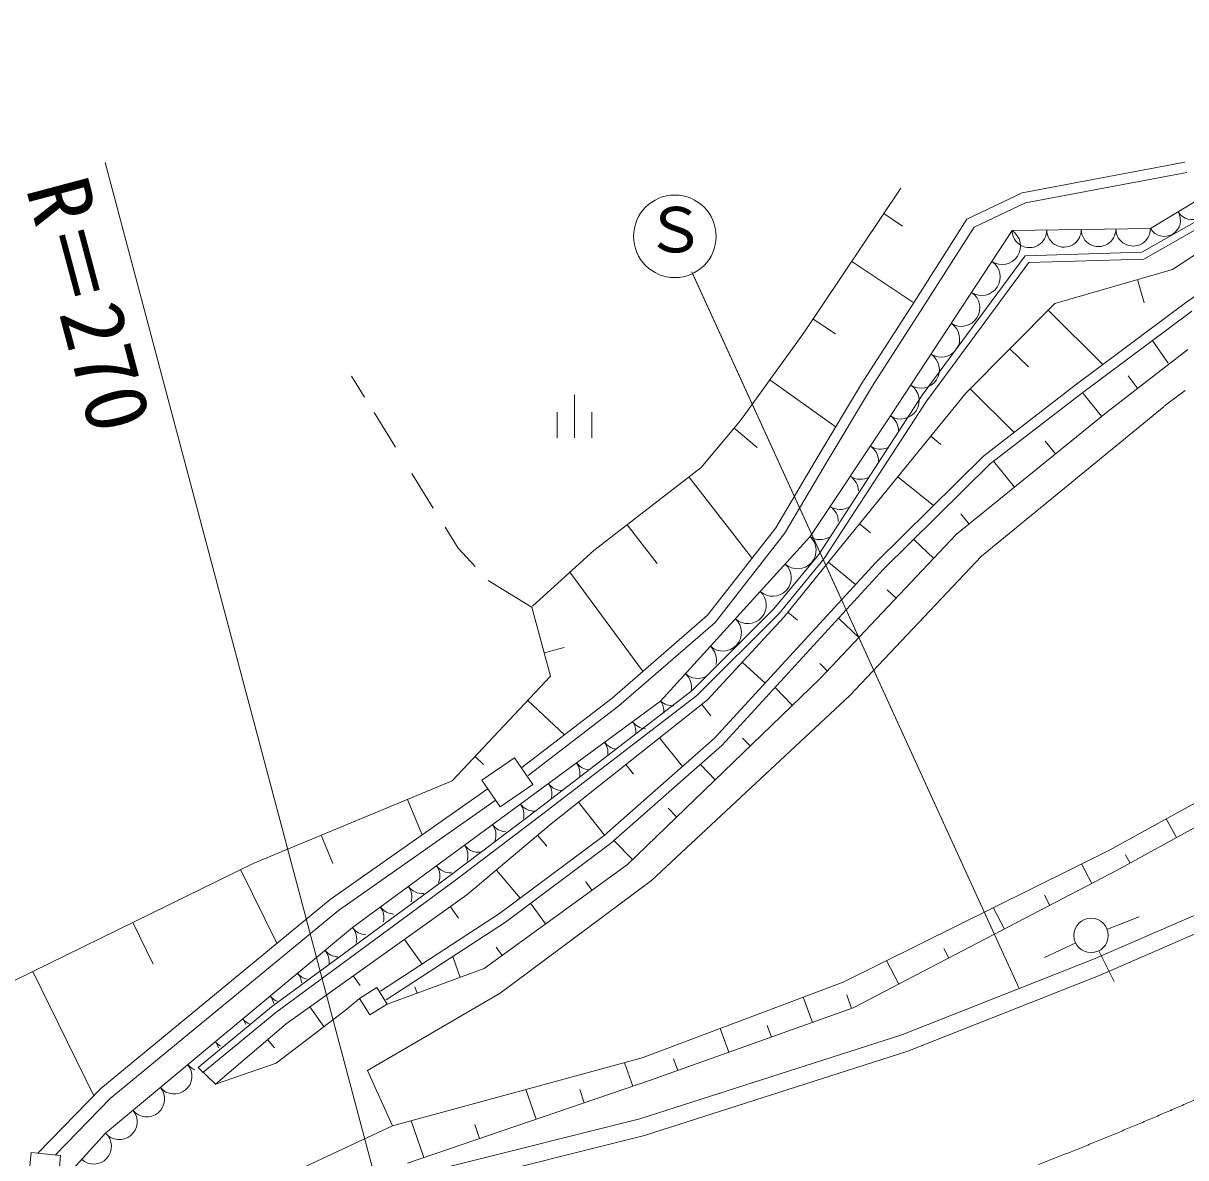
# Model space of a CAD drawing. Units: millimetres, scale not verified. Extents: x 40000 to 680000, y 20000 to 380000.
# Drawn here: x 177554 to 211339, y 264062 to 297039 of the extents above; entities that cross this region are included whole.
import ezdxf
from ezdxf.enums import TextEntityAlignment as Align

# ---------------------------------------------------------------- set-up
doc = ezdxf.new("R2010")
doc.units = ezdxf.units.MM
doc.header["$LTSCALE"] = 1000
doc.linetypes.add('CHAIN', pattern=[18.5, 12, -1.5, 3.5, -1.5])
for name, color, linetype, lineweight in [('M-BGD', 7, 'Continuous', 13), ('M-BMK', 2, 'CHAIN', 13), ('M-STR-HTXT', 7, 'Continuous', 13), ('M-STR-STRC', 7, 'Continuous', 13)]:
    doc.layers.add(name, color=color, linetype=linetype, lineweight=lineweight)
doc.styles.add('ＭＳ ゴシック', font='')
doc.styles.get('ＭＳ ゴシック').set_extended_font_data('MS Gothic')

msp = doc.modelspace()

# ---------------------------------------------------------------- linework, layer by layer
at = {"layer": 'M-BGD'}
for p, q in [((211336, 288915), (222838, 297039)), ((210311, 291070), (215952, 294504)), ((210063, 290384), (216251, 293912)), ((210119, 290186), (216367, 293749)), ((210957, 289882), (216783, 293710)), ((206584, 292111), (211314, 292999)), ((206677, 291823), (211369, 292704)), ((203058, 292250), (200243, 288039)), ((204981, 291349), (206584, 292111)), ((205188, 291115), (206677, 291823)), ((203110, 291140), (202562, 291507)), ((203449, 288935), (204981, 291349)), ((202759, 285624), (206292, 291010)), ((203702, 288774), (205188, 291115)), ((206292, 291010), (210311, 291070)), ((203678, 286226), (206672, 290279)), ((206672, 290279), (210063, 290384)), ((240490, 290316), (209108, 272997)), ((240490, 290316), (209108, 272997)), ((203409, 288930), (201632, 290117)), ((203839, 286107), (206775, 290082)), ((206775, 290082), (210119, 290186)), ((207530, 288893), (210957, 289882)), ((240970, 289901), (209366, 272428)), ((240970, 289901), (209366, 272428)), ((210133, 288917), (209939, 289588)), ((201981, 286661), (203449, 288935)), ((204951, 286287), (207530, 288893)), ((208166, 286547), (211336, 288915)), ((202233, 286498), (203702, 288774)), ((208934, 287121), (207338, 288699)), ((208345, 286306), (211512, 288673)), ((201158, 288009), (200512, 288441)), ((200243, 288039), (198399, 285488)), ((206765, 287051), (206231, 287580)), ((209039, 285724), (211399, 287557)), ((210831, 287154), (210364, 287828)), ((187473, 286171), (187096, 286778)), ((201177, 285296), (199256, 286673)), ((200569, 284307), (201976, 286652)), ((200569, 284307), (201976, 286652)), ((205467, 284468), (208162, 286544)), ((205467, 284468), (208162, 286544)), ((209923, 286441), (209665, 286795)), ((193574, 286238), (193574, 284988)), ((203678, 286226), (200674, 281599)), ((203678, 286226), (200674, 281599)), ((200827, 284154), (202233, 286498)), ((200827, 284154), (202233, 286498)), ((204951, 286287), (201143, 281602)), ((204951, 286287), (201143, 281602)), ((206349, 285148), (205073, 286410)), ((205665, 284242), (208345, 286306)), ((205665, 284242), (208345, 286306)), ((208890, 285615), (208355, 286280)), ((210725, 285918), (211326, 286361)), ((203845, 286117), (200835, 281481)), ((203845, 286117), (200835, 281481)), ((210715, 285897), (205403, 281552)), ((210715, 285897), (205403, 281552)), ((188376, 284714), (187749, 285726)), ((193074, 285738), (193074, 284988)), ((194074, 284988), (194074, 285738)), ((198399, 285488), (197252, 284126)), ((200422, 282117), (202759, 285624)), ((200422, 282117), (202759, 285624)), ((209031, 285722), (204681, 282184)), ((209031, 285722), (204681, 282184)), ((198882, 284704), (198213, 285267)), ((204221, 284799), (203932, 285033)), ((204221, 284799), (203932, 285033)), ((207257, 284889), (207556, 284522)), ((207257, 284889), (207556, 284522)), ((199429, 282376), (200569, 284307)), ((199429, 282376), (200569, 284307)), ((199678, 282206), (200827, 284154)), ((199678, 282206), (200827, 284154)), ((202333, 281369), (205467, 284468)), ((202333, 281369), (205467, 284468)), ((202549, 281160), (205665, 284242)), ((202549, 281160), (205665, 284242)), ((205748, 284306), (206362, 283551)), ((205748, 284306), (206362, 283551)), ((189471, 282948), (188847, 283955)), ((197252, 284126), (194133, 281714)), ((198719, 281510), (196899, 283853)), ((204004, 283021), (202976, 283857)), ((204004, 283021), (202976, 283857)), ((195974, 281335), (195102, 282463)), ((202178, 282228), (201861, 282486)), ((202178, 282228), (201861, 282486)), ((204805, 282777), (205046, 282480)), ((204805, 282777), (205046, 282480)), ((190192, 281785), (189816, 282391)), ((196076, 277336), (200422, 282117)), ((196076, 277336), (200422, 282117)), ((197444, 279829), (199429, 282376)), ((197444, 279829), (199429, 282376)), ((197662, 279622), (199678, 282206)), ((197662, 279622), (199678, 282206)), ((204681, 282184), (200700, 277985)), ((204681, 282184), (200700, 277985)), ((190691, 281247), (190192, 281785)), ((203435, 282037), (204018, 281484)), ((203435, 282037), (204018, 281484)), ((194133, 281714), (192351, 280093)), ((200674, 281599), (199372, 280018)), ((200674, 281599), (199372, 280018)), ((200835, 281481), (199520, 279883)), ((200835, 281481), (199520, 279883)), ((201143, 281602), (199670, 279790)), ((201143, 281602), (199670, 279790)), ((205403, 281552), (201576, 277497)), ((205403, 281552), (201576, 277497)), ((197642, 276256), (202333, 281369)), ((197642, 276256), (202333, 281369)), ((197852, 276042), (202549, 281160)), ((197852, 276042), (202549, 281160)), ((201745, 280727), (200954, 281370)), ((201745, 280727), (200954, 281370)), ((192341, 280053), (191063, 280845)), ((195549, 278220), (193439, 281087)), ((202660, 280572), (202920, 280326)), ((202660, 280572), (202920, 280326)), ((192339, 280067), (192874, 278058)), ((192339, 280067), (192874, 278058)), ((194671, 277426), (197444, 279829)), ((194671, 277426), (197444, 279829)), ((199372, 280018), (196994, 277646)), ((199372, 280018), (196994, 277646)), ((199520, 279883), (197126, 277496)), ((199520, 279883), (197126, 277496)), ((199670, 279790), (197436, 277368)), ((199670, 279790), (197436, 277368)), ((200054, 279692), (199775, 279919)), ((200054, 279692), (199775, 279919)), ((201250, 279744), (201839, 279186)), ((201250, 279744), (201839, 279186)), ((194861, 277194), (197662, 279622)), ((194861, 277194), (197662, 279622)), ((193278, 278893), (192693, 278737)), ((193278, 278893), (192693, 278737)), ((199111, 277857), (198449, 278467)), ((199111, 277857), (198449, 278467)), ((200703, 278425), (200921, 278218)), ((200703, 278425), (200921, 278218)), ((192874, 278058), (190019, 275014)), ((192874, 278058), (190019, 275014)), ((200700, 277985), (195113, 272591)), ((200700, 277985), (195113, 272591)), ((199403, 277731), (199902, 277214)), ((199403, 277731), (199902, 277214)), ((192048, 275407), (194671, 277426)), ((192048, 275407), (194671, 277426)), ((196994, 277646), (192536, 274217)), ((196994, 277646), (192536, 274217)), ((197126, 277496), (192658, 274058)), ((197126, 277496), (192658, 274058)), ((201576, 277497), (195808, 272119)), ((201576, 277497), (195808, 272119)), ((187124, 270751), (196076, 277336)), ((187124, 270751), (196076, 277336)), ((193283, 276358), (192217, 277358)), ((193283, 276358), (192217, 277358)), ((192231, 275170), (194861, 277194)), ((192231, 275170), (194861, 277194)), ((197436, 277368), (192896, 273773)), ((197436, 277368), (192896, 273773)), ((197538, 276910), (197276, 277241)), ((197538, 276910), (197276, 277241)), ((194436, 273431), (197642, 276256)), ((194436, 273431), (197642, 276256)), ((194625, 273198), (197852, 276042)), ((194625, 273198), (197852, 276042)), ((196709, 275434), (196048, 276269)), ((196709, 275434), (196048, 276269)), ((198460, 276263), (198680, 276035)), ((198460, 276263), (198680, 276035)), ((190930, 275489), (190683, 275721)), ((190930, 275489), (190683, 275721)), ((191834, 275688), (190881, 275033)), ((191834, 275688), (190881, 275033)), ((192367, 274912), (191834, 275688)), ((192367, 274912), (191834, 275688)), ((195293, 275208), (195068, 275492)), ((195293, 275208), (195068, 275492)), ((197233, 275496), (197662, 275052)), ((197233, 275496), (197662, 275052)), ((190019, 275014), (184232, 272616)), ((190019, 275014), (184232, 272616)), ((190881, 275033), (191413, 274258)), ((190881, 275033), (191413, 274258)), ((186469, 271572), (191038, 274773)), ((186469, 271572), (191038, 274773)), ((191413, 274258), (192367, 274912)), ((191413, 274258), (192367, 274912)), ((186711, 271254), (191268, 274446)), ((186711, 271254), (191268, 274446)), ((189150, 273451), (188725, 274477)), ((189150, 273451), (188725, 274477)), ((194450, 273443), (193690, 274402)), ((194450, 273443), (193690, 274402)), ((192536, 274217), (189998, 272295)), ((192536, 274217), (189998, 272295)), ((192658, 274058), (190118, 272134)), ((192658, 274058), (190118, 272134)), ((196292, 274225), (196539, 273968)), ((196292, 274225), (196539, 273968)), ((192896, 273773), (190450, 271703)), ((192896, 273773), (190450, 271703)), ((210772, 273916), (211073, 273372)), ((210772, 273916), (211073, 273372)), ((186552, 272612), (186211, 273436)), ((186552, 272612), (186211, 273436)), ((191397, 271158), (194436, 273431)), ((191397, 271158), (194436, 273431)), ((192769, 273115), (192497, 273435)), ((192769, 273115), (192497, 273435)), ((191569, 270912), (194625, 273198)), ((191569, 270912), (194625, 273198)), ((194722, 273283), (195257, 272730)), ((194722, 273283), (195257, 272730)), ((209108, 272997), (201379, 269171)), ((209108, 272997), (201379, 269171)), ((209592, 272870), (209726, 272627)), ((209592, 272870), (209726, 272627)), ((184232, 272616), (175314, 268242)), ((184232, 272616), (175314, 268242)), ((184921, 270296), (183870, 272438)), ((184921, 270296), (183870, 272438)), ((195113, 272591), (190948, 269559)), ((195113, 272591), (190948, 269559)), ((191996, 271605), (191303, 272425)), ((191996, 271605), (191303, 272425)), ((209366, 272428), (201677, 268420)), ((209366, 272428), (201677, 268420)), ((208311, 272603), (208608, 272033)), ((208311, 272603), (208608, 272033)), ((189998, 272295), (184766, 268445)), ((189998, 272295), (184766, 268445)), ((190118, 272134), (184890, 268288)), ((190118, 272134), (184890, 268288)), ((195808, 272119), (191417, 268844)), ((195808, 272119), (191417, 268844)), ((193901, 272081), (194078, 271838)), ((193901, 272081), (194078, 271838)), ((214166, 272233), (208656, 269832)), ((214166, 272233), (208656, 269832)), ((190450, 271703), (185193, 267956)), ((190450, 271703), (185193, 267956)), ((207235, 271695), (207390, 271398)), ((207235, 271695), (207390, 271398)), ((214377, 271779), (208847, 269370)), ((214377, 271779), (208847, 269370)), ((179808, 266079), (186469, 271572)), ((179808, 266079), (186469, 271572)), ((190203, 271031), (189969, 271360)), ((190203, 271031), (189969, 271360)), ((192299, 271458), (192735, 270860)), ((192299, 271458), (192735, 270860)), ((205744, 271332), (206068, 270709)), ((205744, 271332), (206068, 270709)), ((180080, 265785), (186711, 271254)), ((180080, 265785), (186711, 271254)), ((187939, 268903), (191397, 271158)), ((187939, 268903), (191397, 271158)), ((209061, 270703), (209989, 271066)), ((209061, 270703), (209989, 271066)), ((179947, 264774), (187124, 270751)), ((179947, 264774), (187124, 270751)), ((181332, 269687), (180736, 270901)), ((181332, 269687), (180736, 270901)), ((188103, 268652), (191569, 270912)), ((188103, 268652), (191569, 270912)), ((189146, 269690), (188634, 270409)), ((189146, 269690), (188634, 270409)), ((208143, 270313), (207232, 269887)), ((208143, 270313), (207232, 269887)), ((191302, 270183), (191476, 269944)), ((191302, 270183), (191476, 269944)), ((204306, 270141), (204450, 269865)), ((204306, 270141), (204450, 269865)), ((208815, 270079), (209258, 269182)), ((208815, 270079), (209258, 269182)), ((190034, 269911), (190254, 269306)), ((190034, 269911), (190254, 269306)), ((202643, 269796), (203001, 269110)), ((202643, 269796), (203001, 269110)), ((208656, 269832), (203091, 267635)), ((208656, 269832), (203091, 267635)), ((179603, 265867), (177832, 269477)), ((179603, 265867), (177832, 269477)), ((187341, 269067), (187142, 269346)), ((187341, 269067), (187142, 269346)), ((190948, 269559), (188130, 268531)), ((190948, 269559), (188130, 268531)), ((208847, 269370), (203260, 267164)), ((208847, 269370), (203260, 267164)), ((187829, 269009), (187328, 268694)), ((187829, 269009), (187328, 268694)), ((188130, 268531), (187829, 269009)), ((188130, 268531), (187829, 269009)), ((188935, 269033), (189002, 268850)), ((188935, 269033), (189002, 268850)), ((201379, 269171), (195545, 266964)), ((201379, 269171), (195545, 266964)), ((186956, 268380), (187328, 268694)), ((186956, 268380), (187328, 268694)), ((187328, 268694), (187629, 268216)), ((187328, 268694), (187629, 268216)), ((191417, 268844), (187561, 266599)), ((191417, 268844), (187561, 266599)), ((200224, 268734), (200488, 267995)), ((200224, 268734), (200488, 267995)), ((201485, 268794), (201625, 268401)), ((201485, 268794), (201625, 268401)), ((184766, 268445), (182637, 266687)), ((184766, 268445), (182637, 266687)), ((184890, 268288), (182765, 266533)), ((184890, 268288), (182765, 266533)), ((186956, 268380), (184906, 266812)), ((186956, 268380), (184906, 266812)), ((186293, 267873), (185883, 268448)), ((186293, 267873), (185883, 268448)), ((187629, 268216), (188130, 268531)), ((187629, 268216), (188130, 268531)), ((201677, 268420), (195779, 266315)), ((201677, 268420), (195779, 266315)), ((185193, 267956), (183140, 266204)), ((185193, 267956), (183140, 266204)), ((203091, 267635), (195473, 265195)), ((203091, 267635), (195473, 265195)), ((197812, 267822), (198059, 267129)), ((197812, 267822), (198059, 267129)), ((199175, 267911), (199297, 267570)), ((199175, 267911), (199297, 267570)), ((184854, 267261), (184654, 267496)), ((184854, 267261), (184654, 267496)), ((195545, 266964), (188285, 264988)), ((195545, 266964), (188285, 264988)), ((203260, 267164), (195610, 264714)), ((203260, 267164), (195610, 264714)), ((196454, 266935), (196574, 266598)), ((196454, 266935), (196574, 266598)), ((182637, 266687), (183140, 266204)), ((182637, 266687), (183140, 266204)), ((184906, 266812), (183140, 266204)), ((184906, 266812), (183140, 266204)), ((187561, 266599), (188285, 264988)), ((187561, 266599), (188285, 264988)), ((195032, 266825), (195266, 266140)), ((195032, 266825), (195266, 266140)), ((195779, 266315), (188721, 263908)), ((195779, 266315), (188721, 263908)), ((177982, 264192), (179808, 266079)), ((177982, 264192), (179808, 266079)), ((192163, 266044), (192457, 265182)), ((192163, 266044), (192457, 265182)), ((193728, 266045), (193859, 265660)), ((193728, 266045), (193859, 265660)), ((178493, 264145), (180080, 265785)), ((178493, 264145), (180080, 265785)), ((188285, 264988), (185651, 263759)), ((188285, 264988), (185651, 263759)), ((188828, 265136), (189192, 264068)), ((188828, 265136), (189192, 264068)), ((195473, 265195), (189636, 263735)), ((195473, 265195), (189636, 263735)), ((190675, 265025), (190813, 264621)), ((190675, 265025), (190813, 264621)), ((178559, 263254), (179947, 264774)), ((178559, 263254), (179947, 264774)), ((195610, 264714), (189752, 263248)), ((195610, 264714), (189752, 263248)), ((177699, 263333), (177779, 264211)), ((177699, 263333), (177779, 264211)), ((177779, 264211), (178639, 264132)), ((177779, 264211), (178639, 264132)), ((178639, 264132), (178559, 263254)), ((178639, 264132), (178559, 263254))]:
    msp.add_line(p, q, dxfattribs=at)
msp.add_circle((208589, 270525), 500, dxfattribs=at)
msp.add_circle((208589, 270525), 500, dxfattribs=at)
for centre, radius, start, end in [((211520, 291806), 472, 211.3291, 31.3291), ((210714, 291315), 472, 211.3291, 31.3291), ((205998, 290561), 537, 236.7365, 56.7365), ((206795, 291018), 502, 180.8537, 0.8537), ((207799, 291033), 502, 180.8537, 0.8537), ((208804, 291048), 502, 180.8537, 0.8537), ((209809, 291063), 502, 180.8537, 0.8537), ((205409, 289664), 537, 236.7365, 56.7365), ((204820, 288766), 537, 236.7365, 56.7365), ((204231, 287868), 537, 236.7365, 56.7365), ((203642, 286970), 537, 236.7365, 56.7365), ((203053, 286072), 537, 236.7365, 56.7365), ((202467, 285185), 527, 1.0515, 56.3222), ((202467, 285185), 527, 1.0515, 56.3222), ((201883, 284309), 527, 0.3657, 56.3222), ((202467, 285185), 527, 236.3222, 294.1833), ((202467, 285185), 527, 236.3222, 294.1833), ((201883, 284309), 527, 0.3657, 56.3222), ((201883, 284309), 527, 236.3222, 298.722), ((201883, 284309), 527, 236.3222, 298.722), ((201299, 283432), 527, 1.7969, 56.3222), ((201299, 283432), 527, 1.7969, 56.3222), ((200714, 282555), 527, 0.1876, 56.3222), ((200714, 282555), 527, 0.1876, 56.3222), ((201299, 283432), 527, 236.3222, 299.6825), ((201299, 283432), 527, 236.3222, 299.6825), ((200060, 281719), 538, 227.7221, 47.7221), ((200060, 281719), 538, 227.7221, 47.7221), ((200714, 282555), 527, 236.3222, 298.5435), ((200714, 282555), 527, 236.3222, 298.5435), ((199336, 280922), 538, 227.7221, 47.7221), ((199336, 280922), 538, 227.7221, 47.7221), ((198611, 280125), 538, 227.7221, 47.7221), ((198611, 280125), 538, 227.7221, 47.7221), ((197887, 279328), 538, 227.7221, 47.7221), ((197887, 279328), 538, 227.7221, 47.7221), ((197162, 278532), 538, 346.0231, 47.7221), ((197162, 278532), 538, 346.0231, 47.7221), ((197162, 278532), 538, 227.7221, 296.1187), ((197162, 278532), 538, 227.7221, 296.1187), ((196438, 277735), 538, 348.7394, 47.7221), ((196438, 277735), 538, 348.7394, 47.7221), ((196438, 277735), 538, 227.7221, 272.0694), ((196438, 277735), 538, 227.7221, 272.0694), ((195669, 277037), 505, 354.8763, 36.3413), ((195669, 277037), 505, 354.8763, 36.3413), ((195669, 277037), 505, 216.3413, 266.1116), ((195669, 277037), 505, 216.3413, 266.1116), ((194855, 276438), 505, 356.0609, 36.3413), ((194855, 276438), 505, 356.0609, 36.3413), ((194041, 275840), 505, 350.729, 36.3413), ((194855, 276438), 505, 216.3413, 262.0941), ((194855, 276438), 505, 216.3413, 262.0941), ((194041, 275840), 505, 350.729, 36.3413), ((194041, 275840), 505, 216.3413, 266.0646), ((194041, 275840), 505, 216.3413, 266.0646), ((193227, 275241), 505, 345.6722, 36.3413), ((193227, 275241), 505, 345.6722, 36.3413), ((193227, 275241), 505, 216.3413, 270.2022), ((193227, 275241), 505, 216.3413, 270.2022), ((192413, 274642), 505, 347.0295, 36.3413), ((192413, 274642), 505, 347.0295, 36.3413), ((192413, 274642), 505, 216.3413, 269.7686), ((192413, 274642), 505, 216.3413, 269.7686), ((191600, 274044), 505, 345.6738, 36.3413), ((191600, 274044), 505, 345.6738, 36.3413), ((191600, 274044), 505, 216.3413, 267.9522), ((191600, 274044), 505, 216.3413, 267.9522), ((190786, 273445), 505, 339.5545, 36.3413), ((190786, 273445), 505, 339.5545, 36.3413), ((190786, 273445), 505, 216.3413, 275.3297), ((190786, 273445), 505, 216.3413, 275.3297), ((189972, 272846), 505, 341.5688, 36.3413), ((189972, 272846), 505, 341.5688, 36.3413), ((189972, 272846), 505, 216.3413, 272.7832), ((189972, 272846), 505, 216.3413, 272.7832), ((189158, 272247), 505, 336.9714, 36.3413), ((189158, 272247), 505, 336.9714, 36.3413), ((188344, 271649), 505, 343.1562, 36.3413), ((189158, 272247), 505, 216.3413, 273.7815), ((189158, 272247), 505, 216.3413, 273.7815), ((188344, 271649), 505, 343.1562, 36.3413), ((188344, 271649), 505, 216.3413, 268.2196), ((188344, 271649), 505, 216.3413, 268.2196), ((187531, 271050), 505, 345.4174, 36.3413), ((187531, 271050), 505, 345.4174, 36.3413), ((186725, 270419), 519, 346.8417, 39.7849), ((187531, 271050), 505, 216.3413, 267.4607), ((187531, 271050), 505, 216.3413, 267.4607), ((186725, 270419), 519, 346.8417, 39.7849), ((186725, 270419), 519, 219.7849, 266.9004), ((186725, 270419), 519, 219.7849, 266.9004), ((185928, 269755), 519, 352.6044, 39.7849), ((185928, 269755), 519, 352.6044, 39.7849), ((185130, 269091), 519, 6.6796, 39.7849), ((185928, 269755), 519, 219.7849, 256.6606), ((185928, 269755), 519, 219.7849, 256.6606), ((185130, 269091), 519, 6.6796, 39.7849), ((185130, 269091), 519, 219.7849, 247.8552), ((185130, 269091), 519, 219.7849, 247.8552), ((184333, 268427), 519, 12.959, 39.7849), ((184333, 268427), 519, 12.959, 39.7849), ((184333, 268427), 519, 219.7849, 247.5533), ((184333, 268427), 519, 219.7849, 247.5533), ((183535, 267762), 519, 19.3914, 39.7849), ((183535, 267762), 519, 19.3914, 39.7849), ((183535, 267762), 519, 219.7849, 241.2176), ((183535, 267762), 519, 219.7849, 241.2176), ((182738, 267098), 519, 18.2479, 39.7849), ((182738, 267098), 519, 18.2479, 39.7849), ((181940, 266434), 519, 219.7849, 39.7849), ((181940, 266434), 519, 219.7849, 39.7849), ((182738, 267098), 519, 219.7849, 247.4166), ((182738, 267098), 519, 219.7849, 247.4166), ((181143, 265770), 519, 219.7849, 39.7849), ((181143, 265770), 519, 219.7849, 39.7849), ((180346, 265106), 519, 219.7849, 39.7849), ((180346, 265106), 519, 219.7849, 39.7849), ((179600, 264394), 515, 227.6074, 47.6074), ((179600, 264394), 515, 227.6074, 47.6074)]:
    msp.add_arc(centre, radius, start, end, dxfattribs=at)
at = {"layer": 'M-BMK'}
for points, knots in [([(189352, 258560), (190073, 258717), (190795, 258874), (191515, 259039), (192235, 259203), (192954, 259376), (193670, 259558), (194386, 259740), (195099, 259933), (195811, 260132), (200078, 261323), (204288, 262734), (208396, 264394), (212522, 266061), (216544, 267979), (220506, 270005), (221166, 270342), (221825, 270683), (222482, 271027), (223139, 271371), (223794, 271719), (224448, 272069), (225102, 272419), (225754, 272771), (226405, 273127), (229229, 274673), (232017, 276285), (234794, 277916), (236644, 279004), (238490, 280100), (240331, 281204), (240638, 281388), (240945, 281572), (241251, 281756), (241558, 281941), (241864, 282125), (242171, 282310), (242477, 282495), (242783, 282680), (243089, 282865), (243534, 283135), (243978, 283405), (244422, 283676), (244865, 283946), (245309, 284217), (245753, 284488), (246197, 284758), (246640, 285030), (247083, 285301)], [0, 0, 0, 0, 1, 1, 1, 2, 2, 2, 3, 3, 3, 4, 4, 4, 5, 5, 5, 6, 6, 6, 7, 7, 7, 8, 8, 8, 9, 9, 9, 10, 10, 10, 11, 11, 11, 12, 12, 12, 13, 13, 13, 14, 14, 14, 15, 15, 15, 16, 16, 16, 16]), ([(94206, 280872), (94866, 280537), (95526, 280203), (96186, 279869), (96847, 279535), (97507, 279201), (98167, 278867), (98828, 278533), (99489, 278200), (100149, 277867), (104113, 275867), (108078, 273869), (112079, 271943), (118087, 269051), (124175, 266320), (130426, 263984), (136670, 261651), (143076, 259712), (149615, 258431), (153979, 257576), (158402, 257014), (162837, 256732), (163577, 256685), (164317, 256646), (165058, 256615), (165798, 256584), (166539, 256561), (167280, 256546), (168021, 256530), (168762, 256523), (169503, 256524), (170664, 256525), (171826, 256549), (172987, 256590), (174148, 256631), (175308, 256690), (176466, 256777), (177559, 256859), (178649, 256967), (179740, 257074)], [0, 0, 0, 0, 1, 1, 1, 2, 2, 2, 3, 3, 3, 4, 4, 4, 5, 5, 5, 6, 6, 6, 7, 7, 7, 8, 8, 8, 9, 9, 9, 10, 10, 10, 11, 11, 11, 12, 12, 12, 13, 13, 13, 13])]:
    msp.add_open_spline(points, degree=3, knots=knots, dxfattribs=at)
at = {"layer": 'M-STR-HTXT'}
msp.add_line((179934, 292989), (188980, 258968), dxfattribs=at)
at = {"layer": 'M-STR-STRC'}
for q in [(196983, 289812), (197006, 289761)]:
    msp.add_line((206494, 268981), q, dxfattribs=at)
msp.add_circle((196491, 290845), 1200, dxfattribs=at)

# ---------------------------------------------------------------- texts
at = {"layer": 'M-STR-HTXT', "style": 'ＭＳ ゴシック'}
msp.add_text('R＝270', height=1833, rotation=284.89, dxfattribs=at).set_placement((177092, 292101), align=Align.BOTTOM_LEFT)
at = {"layer": 'M-STR-STRC', "style": 'ＭＳ ゴシック'}
msp.add_text('Ｓ', height=1320, dxfattribs=at).set_placement((195601, 289984), align=Align.BOTTOM_LEFT)

doc.saveas('drawing.dxf')
